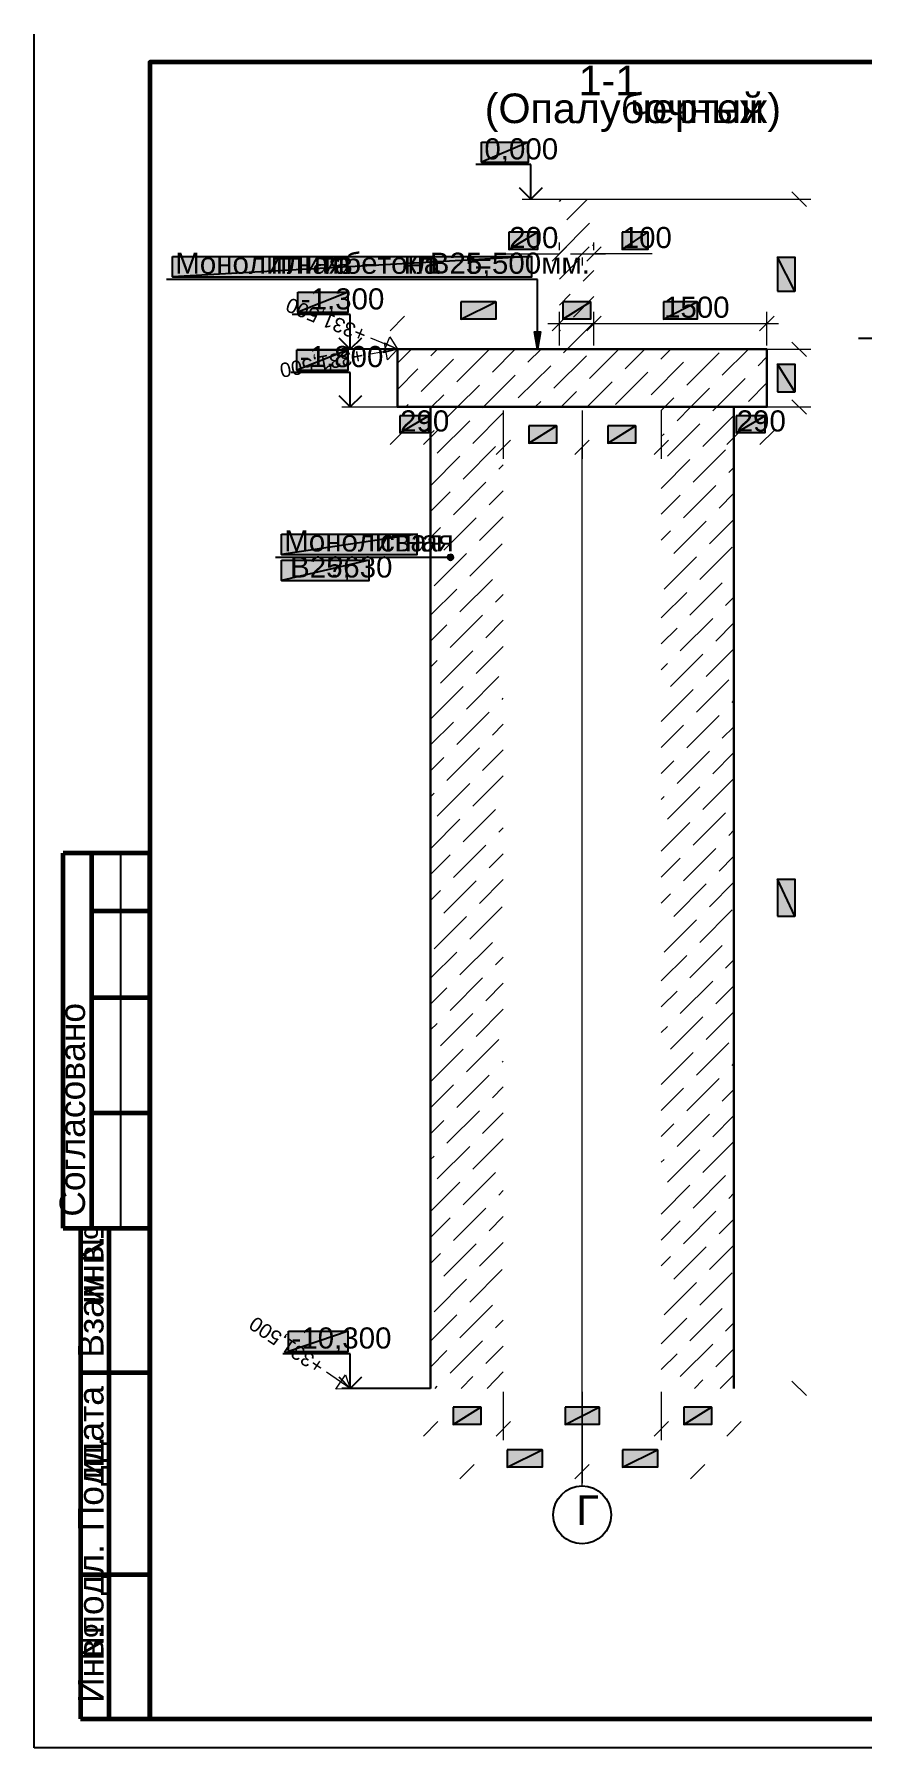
# Model space of a CAD drawing. Extents: x 8 to 21351, y 0 to 420.
# Drawn here: x 9311 to 9454.5, y 0.1 to 297 of the extents above; entities that cross this region are included whole.
import ezdxf

# ---------------------------------------------------------------- set-up
doc = ezdxf.new("R2010")
doc.units = 0
doc.linetypes.add('TEYPDFCAD_CENTER', pattern=[20, 12, -3, 2, -3])
for name, color, linetype in [('PDF_ОСИ', 7, 'Continuous'), ('PDF_ОТМЕТКИ', 7, 'Continuous'), ('TEY_REVIEW_AXIS', 7, 'Continuous'), ('TEY_REVIEW_LEADER', 7, 'Continuous')]:
    doc.layers.add(name, color=color, linetype=linetype)
doc.styles.add('TEYPDFCAD_TEXT', font='arial.ttf')

# ---------------------------------------------------------------- blocks, each defined once
blk = doc.blocks.new('TEY_AXIS')
at = {"layer": 'PDF_ОСИ', "linetype": 'TEYPDFCAD_CENTER', "lineweight": 9}
blk.add_line((0, 0), (1, 0), dxfattribs=at)
blk = doc.blocks.new('TEY_LEVEL')
at = {"layer": 'PDF_ОТМЕТКИ', "lineweight": 9}
blk.add_line((0, 0), (5, 0), dxfattribs=at)
blk.add_lwpolyline([(0, 0), (2, 1.5), (2, -1.5)], close=True, dxfattribs=at)
at = {"layer": 'PDF_ОТМЕТКИ', "style": 'TEYPDFCAD_TEXT'}
blk.add_text('+331,500', height=2.5, dxfattribs=at).set_placement((6, -1.25))

msp = doc.modelspace()

# ---------------------------------------------------------------- hatches: boundary and pattern name
at = {"true_color": 0xffffff}
h = msp.add_hatch(color=0, dxfattribs=at)
h.paths.add_polyline_path([(9388.44, 278.3), (9396.59, 278.3), (9388.44, 274.81)])
h.paths.add_polyline_path([(9396.59, 278.3), (9388.44, 274.81), (9396.59, 274.81)])
h = msp.add_hatch(color=0, dxfattribs=at)
h.paths.add_polyline_path([(9393.18, 262.68), (9393.18, 259.67), (9398.14, 262.68)])
h.paths.add_polyline_path([(9393.18, 259.67), (9398.14, 262.68), (9398.14, 259.67)])
h = msp.add_hatch(color=0, dxfattribs=at)
h.paths.add_polyline_path([(9412.85, 262.68), (9412.85, 259.67), (9417.27, 262.68)])
h.paths.add_polyline_path([(9412.85, 259.67), (9417.27, 262.68), (9417.27, 259.67)])
h = msp.add_hatch(color=0, dxfattribs=at)
h.paths.add_polyline_path([(9334.91, 258.49), (9397.16, 258.49), (9334.91, 254.97)])
h.paths.add_polyline_path([(9397.16, 258.49), (9334.91, 254.97), (9397.16, 254.97)])
h = msp.add_hatch(color=0, dxfattribs=at)
h.paths.add_polyline_path([(9439.75, 252.48), (9442.76, 252.48), (9439.75, 258.34)])
h.paths.add_polyline_path([(9442.76, 252.48), (9439.75, 258.34), (9442.76, 258.34)])
h = msp.add_hatch(color=0, dxfattribs=at)
h.paths.add_polyline_path([(9356.63, 252.31), (9365.33, 252.31), (9356.63, 248.81)])
h.paths.add_polyline_path([(9365.33, 252.31), (9356.63, 248.81), (9365.33, 248.81)])
h = msp.add_hatch(color=0, dxfattribs=at)
h.paths.add_polyline_path([(9384.89, 250.61), (9384.89, 247.63), (9390.94, 250.61)])
h.paths.add_polyline_path([(9384.89, 247.63), (9390.94, 250.61), (9390.94, 247.63)])
h = msp.add_hatch(color=0, dxfattribs=at)
h.paths.add_polyline_path([(9402.54, 250.61), (9402.54, 247.63), (9407.34, 250.61)])
h.paths.add_polyline_path([(9402.54, 247.63), (9407.34, 250.61), (9407.34, 247.63)])
h = msp.add_hatch(color=0, dxfattribs=at)
h.paths.add_polyline_path([(9419.98, 250.61), (9419.98, 247.63), (9425.84, 250.61)])
h.paths.add_polyline_path([(9419.98, 247.63), (9425.84, 250.61), (9425.84, 247.63)])
for points in [[(9398.16, 242.4), (9397.65, 245.41), (9398.67, 245.41)], [(9383.55, 206.16), (9383.6, 206.35), (9383.09, 206.35)]]:
    msp.add_hatch(color=7).paths.add_polyline_path(points)
h = msp.add_hatch(color=0, dxfattribs=at)
h.paths.add_polyline_path([(9356.46, 242.29), (9365.33, 242.29), (9356.46, 238.8)])
h.paths.add_polyline_path([(9365.33, 242.29), (9356.46, 238.8), (9365.33, 238.8)])
h = msp.add_hatch(color=0, dxfattribs=at)
h.paths.add_polyline_path([(9439.75, 235.01), (9442.76, 235.01), (9439.75, 239.8)])
h.paths.add_polyline_path([(9442.76, 235.01), (9439.75, 239.8), (9442.76, 239.8)])
h = msp.add_hatch(color=0, dxfattribs=at)
h.paths.add_polyline_path([(9374.28, 230.89), (9374.28, 227.9), (9379.26, 230.89)])
h.paths.add_polyline_path([(9374.28, 227.9), (9379.26, 230.89), (9379.26, 227.9)])
h = msp.add_hatch(color=0, dxfattribs=at)
h.paths.add_polyline_path([(9396.68, 229.15), (9396.68, 226.14), (9401.46, 229.15)])
h.paths.add_polyline_path([(9396.68, 226.14), (9401.46, 229.15), (9401.46, 226.14)])
h = msp.add_hatch(color=0, dxfattribs=at)
h.paths.add_polyline_path([(9410.35, 229.15), (9410.35, 226.14), (9415.13, 229.15)])
h.paths.add_polyline_path([(9410.35, 226.14), (9415.13, 229.15), (9415.13, 226.14)])
h = msp.add_hatch(color=0, dxfattribs=at)
h.paths.add_polyline_path([(9432.6, 230.89), (9432.6, 227.9), (9437.55, 230.89)])
h.paths.add_polyline_path([(9432.6, 227.9), (9437.55, 230.89), (9437.55, 227.9)])
h = msp.add_hatch(color=0, dxfattribs=at)
h.paths.add_polyline_path([(9353.79, 210.35), (9377.31, 210.35), (9353.79, 206.86)])
h.paths.add_polyline_path([(9377.31, 210.35), (9353.79, 206.86), (9377.31, 206.86)])
h = msp.add_hatch(color=0, dxfattribs=at)
h.paths.add_polyline_path([(9353.79, 205.87), (9368.97, 205.87), (9353.79, 202.35)])
h.paths.add_polyline_path([(9368.97, 205.87), (9353.79, 202.35), (9368.97, 202.35)])
h = msp.add_hatch(color=7)
h.paths.add_polyline_path([(9382.73, 206.71), (9382.62, 206.54), (9383.09, 206.35)])
h.paths.add_polyline_path([(9382.62, 206.54), (9383.09, 206.35), (9382.58, 206.35)])
h.paths.add_polyline_path([(9383.09, 206.35), (9382.58, 206.35), (9382.62, 206.16)])
h = msp.add_hatch(color=7)
h.paths.add_polyline_path([(9382.62, 206.16), (9382.73, 206.02), (9383.09, 206.35)])
h.paths.add_polyline_path([(9382.73, 206.02), (9383.09, 206.35), (9382.9, 205.91)])
h.paths.add_polyline_path([(9383.09, 206.35), (9382.9, 205.91), (9383.09, 205.87)])
h = msp.add_hatch(color=7)
h.paths.add_polyline_path([(9383.28, 206.82), (9383.09, 206.86), (9383.09, 206.35)])
h.paths.add_polyline_path([(9383.09, 206.86), (9383.09, 206.35), (9382.9, 206.82)])
h.paths.add_polyline_path([(9383.09, 206.35), (9382.9, 206.82), (9382.73, 206.71)])
h = msp.add_hatch(color=7)
h.paths.add_polyline_path([(9383.6, 206.35), (9383.55, 206.54), (9383.09, 206.35)])
h.paths.add_polyline_path([(9383.55, 206.54), (9383.09, 206.35), (9383.45, 206.71)])
h.paths.add_polyline_path([(9383.09, 206.35), (9383.45, 206.71), (9383.28, 206.82)])
h = msp.add_hatch(color=7)
h.paths.add_polyline_path([(9383.09, 205.87), (9383.28, 205.91), (9383.09, 206.35)])
h.paths.add_polyline_path([(9383.28, 205.91), (9383.09, 206.35), (9383.45, 206.02)])
h.paths.add_polyline_path([(9383.09, 206.35), (9383.45, 206.02), (9383.55, 206.16)])
h = msp.add_hatch(color=0, dxfattribs=at)
h.paths.add_polyline_path([(9439.75, 144.21), (9442.76, 144.21), (9439.75, 150.6)])
h.paths.add_polyline_path([(9442.76, 144.21), (9439.75, 150.6), (9442.76, 150.6)])
h = msp.add_hatch(color=0, dxfattribs=at)
h.paths.add_polyline_path([(9355.02, 72.31), (9365.33, 72.31), (9355.02, 68.81)])
h.paths.add_polyline_path([(9365.33, 72.31), (9355.02, 68.81), (9365.33, 68.81)])
h = msp.add_hatch(color=0, dxfattribs=at)
h.paths.add_polyline_path([(9383.53, 59.16), (9383.53, 56.16), (9388.34, 59.16)])
h.paths.add_polyline_path([(9383.53, 56.16), (9388.34, 59.16), (9388.34, 56.16)])
h = msp.add_hatch(color=0, dxfattribs=at)
h.paths.add_polyline_path([(9402.98, 59.16), (9402.98, 56.16), (9408.85, 59.16)])
h.paths.add_polyline_path([(9402.98, 56.16), (9408.85, 59.16), (9408.85, 56.16)])
h = msp.add_hatch(color=0, dxfattribs=at)
h.paths.add_polyline_path([(9423.49, 59.16), (9423.49, 56.16), (9428.3, 59.16)])
h.paths.add_polyline_path([(9423.49, 56.16), (9428.3, 59.16), (9428.3, 56.16)])
h = msp.add_hatch(color=0, dxfattribs=at)
h.paths.add_polyline_path([(9392.89, 51.73), (9392.89, 48.73), (9398.94, 51.73)])
h.paths.add_polyline_path([(9392.89, 48.73), (9398.94, 51.73), (9398.94, 48.73)])
h = msp.add_hatch(color=0, dxfattribs=at)
h.paths.add_polyline_path([(9412.87, 51.73), (9412.87, 48.73), (9418.92, 51.73)])
h.paths.add_polyline_path([(9412.87, 48.73), (9418.92, 51.73), (9418.92, 48.73)])

# ---------------------------------------------------------------- linework, layer by layer
at = {"color": 7, "lineweight": 25}
for p, q in [((9396.99, 274.4), (9387.45, 274.4)), ((9396.99, 268.39), (9396.99, 274.4)), ((9395, 270.4), (9396.99, 268.39)), ((9396.99, 268.39), (9399, 270.4)), ((9363.72, 244.41), (9365.73, 242.4)), ((9365.73, 242.4), (9367.72, 244.41)), ((9373.88, 242.4), (9364.23, 242.4)), ((9363.72, 234.4), (9365.73, 232.41)), ((9365.73, 232.41), (9367.72, 234.4)), ((9363.72, 64.41), (9365.73, 62.4)), ((9365.73, 62.4), (9367.72, 64.41))]:
    msp.add_line(p, q, dxfattribs=at)
at = {"color": 0, "lineweight": 0, "true_color": 0xffffff}
for p, q in [((9388.44, 274.81), (9396.59, 274.81)), ((9356.63, 248.81), (9365.33, 248.81)), ((9356.46, 238.8), (9365.33, 238.8)), ((9353.79, 202.35), (9368.97, 202.35)), ((9355.02, 68.81), (9365.33, 68.81))]:
    msp.add_line(p, q, dxfattribs=at)
at = {"color": 7, "lineweight": 5}
for p, q in [((9401.95, 268.01), (9402.33, 268.39)), ((9403.26, 264.82), (9406.84, 268.39)), ((9444.75, 267.14), (9442.25, 269.66)), ((9401.95, 259.02), (9407.17, 264.27)), ((9392.42, 258.91), (9401.95, 258.91)), ((9403.2, 260.16), (9400.7, 257.66)), ((9401.95, 259.55), (9401.95, 260.92)), ((9403.89, 258.91), (9409.95, 258.91)), ((9404.63, 257.66), (9407.13, 260.16)), ((9407.13, 260.16), (9404.63, 257.66)), ((9405.88, 258.3), (9405.88, 256.92)), ((9406.69, 257.66), (9409.19, 260.16)), ((9407.75, 260.33), (9407.94, 260.54)), ((9407.94, 259.55), (9407.94, 260.92)), ((9401.95, 254.53), (9405.5, 258.09)), ((9401.95, 250.04), (9403.81, 251.93)), ((9404.38, 247.99), (9407.94, 251.54)), ((9375.13, 248.12), (9372.63, 245.62)), ((9400.7, 245.62), (9403.2, 248.12)), ((9403.2, 248.12), (9400.7, 245.62)), ((9401.95, 243.04), (9401.95, 248.88)), ((9401.95, 243.04), (9401.95, 248.88)), ((9403.28, 242.4), (9407.94, 247.06)), ((9406.69, 245.62), (9409.19, 248.12)), ((9409.19, 248.12), (9406.69, 245.62)), ((9407.94, 243.04), (9407.94, 248.88)), ((9407.94, 243.04), (9407.94, 248.88)), ((9436.64, 245.62), (9439.14, 248.12)), ((9437.89, 243.04), (9437.89, 248.88)), ((9401.95, 245.55), (9402.12, 245.75)), ((9444.75, 241.15), (9442.25, 243.65)), ((9442.25, 243.65), (9444.75, 241.15)), ((9373.88, 239.97), (9376.34, 242.4)), ((9377.99, 235.08), (9383.6, 240.69)), ((9379.68, 241.26), (9380.82, 242.4)), ((9384.17, 236.77), (9389.78, 242.38)), ((9390.35, 238.44), (9394.31, 242.4)), ((9396.51, 240.14), (9398.79, 242.4)), ((9400.99, 235.65), (9406.62, 241.26)), ((9402.69, 241.81), (9403.28, 242.4)), ((9407.17, 237.32), (9412.25, 242.4)), ((9413.36, 239.01), (9416.74, 242.4)), ((9419.54, 240.69), (9421.25, 242.4)), ((9424.02, 236.2), (9429.63, 241.81)), ((9425.7, 242.38), (9425.74, 242.4)), ((9430.18, 237.89), (9434.71, 242.4)), ((9436.36, 239.56), (9437.89, 241.09)), ((9373.88, 235.46), (9377.44, 239.01)), ((9388.78, 232.41), (9394.26, 237.89)), ((9394.83, 233.96), (9400.44, 239.56)), ((9411.66, 232.83), (9417.29, 238.44)), ((9417.84, 234.53), (9423.45, 240.14)), ((9384.29, 232.41), (9388.1, 236.2)), ((9402.26, 232.41), (9404.93, 235.08)), ((9406.75, 232.41), (9411.11, 236.77)), ((9424.7, 232.41), (9427.94, 235.65)), ((9429.21, 232.41), (9434.12, 237.32)), ((9434.69, 233.38), (9437.89, 236.6)), ((9375.32, 232.41), (9375.74, 232.83)), ((9379.64, 231.78), (9379.64, 225.15)), ((9382.47, 230.59), (9384.29, 232.41)), ((9388.65, 232.26), (9388.78, 232.41)), ((9392.23, 231.78), (9392.23, 223.41)), ((9397.78, 232.41), (9398.75, 233.38)), ((9405.88, 231.78), (9405.88, 223.41)), ((9405.88, 231.78), (9405.88, 223.41)), ((9419.6, 231.78), (9420.21, 232.41)), ((9419.6, 231.78), (9419.6, 223.41)), ((9420.21, 232.41), (9421.78, 233.96)), ((9422.33, 230.02), (9424.7, 232.41)), ((9428.51, 231.71), (9429.21, 232.41)), ((9432.19, 231.78), (9432.19, 225.15)), ((9444.75, 231.16), (9442.25, 233.66)), ((9442.25, 233.66), (9444.75, 231.16)), ((9380.8, 224.41), (9386.41, 230.02)), ((9386.96, 226.1), (9392.23, 231.37)), ((9420.66, 223.86), (9426.27, 229.47)), ((9426.82, 225.53), (9432.19, 230.91)), ((9375.13, 228.39), (9372.63, 225.89)), ((9378.39, 225.89), (9380.89, 228.39)), ((9379.64, 227.75), (9380.23, 228.35)), ((9393.48, 226.65), (9390.98, 224.16)), ((9404.63, 224.16), (9407.13, 226.65)), ((9407.13, 226.65), (9404.63, 224.16)), ((9418.35, 224.16), (9420.85, 226.65)), ((9419.6, 227.29), (9420.09, 227.77)), ((9433.44, 228.39), (9430.95, 225.89)), ((9436.7, 225.89), (9439.2, 228.39)), ((9379.64, 218.76), (9384.72, 223.86)), ((9385.29, 219.92), (9390.9, 225.53)), ((9419.6, 218.31), (9424.57, 223.29)), ((9425.15, 219.37), (9430.75, 224.98)), ((9391.47, 221.62), (9392.23, 222.38)), ((9431.3, 221.04), (9432.19, 221.93)), ((9379.64, 214.27), (9383.04, 217.68)), ((9383.6, 213.74), (9389.23, 219.37)), ((9389.78, 215.43), (9392.23, 217.89)), ((9419.6, 213.83), (9422.9, 217.13)), ((9423.45, 213.19), (9429.06, 218.8)), ((9429.63, 214.86), (9432.19, 217.45)), ((9379.64, 209.78), (9381.35, 211.5)), ((9381.92, 207.58), (9387.53, 213.19)), ((9388.1, 209.25), (9392.23, 213.4)), ((9419.6, 209.32), (9421.21, 210.95)), ((9421.78, 207.01), (9427.39, 212.62)), ((9427.94, 208.7), (9432.19, 212.94)), ((9386.41, 203.09), (9392.02, 208.7)), ((9426.27, 202.52), (9431.88, 208.13)), ((9379.64, 205.3), (9379.68, 205.34)), ((9380.23, 201.4), (9385.84, 207.01)), ((9420.09, 200.85), (9425.7, 206.46)), ((9384.72, 196.91), (9390.35, 202.52)), ((9424.57, 196.34), (9430.18, 201.97)), ((9379.64, 196.32), (9384.17, 200.85)), ((9390.9, 198.59), (9392.23, 199.94)), ((9419.6, 195.86), (9424.02, 200.28)), ((9430.75, 198.04), (9432.19, 199.47)), ((9383.04, 190.73), (9388.65, 196.34)), ((9379.64, 191.83), (9382.47, 194.67)), ((9389.23, 192.43), (9392.23, 195.45)), ((9419.6, 191.37), (9422.33, 194.1)), ((9422.9, 190.18), (9428.51, 195.79)), ((9429.06, 191.85), (9432.19, 194.99)), ((9381.35, 184.57), (9386.96, 190.18)), ((9387.53, 186.25), (9392.23, 190.94)), ((9427.39, 185.7), (9432.19, 190.5)), ((9379.64, 187.32), (9380.8, 188.49)), ((9419.6, 186.88), (9420.66, 187.94)), ((9421.21, 184), (9426.82, 189.61)), ((9385.84, 180.06), (9391.47, 185.7)), ((9425.7, 179.51), (9431.3, 185.12)), ((9379.68, 178.39), (9385.29, 184)), ((9392.02, 181.76), (9392.23, 181.97)), ((9419.6, 177.91), (9425.15, 183.45)), ((9431.88, 181.19), (9432.19, 181.53)), ((9384.17, 173.91), (9389.78, 179.51)), ((9424.02, 173.33), (9429.63, 178.94)), ((9379.64, 173.86), (9383.6, 177.82)), ((9390.35, 175.58), (9392.23, 177.48)), ((9419.6, 173.4), (9423.45, 177.27)), ((9430.18, 175.03), (9432.19, 177.02)), ((9382.47, 167.72), (9388.1, 173.33)), ((9388.65, 169.42), (9392.23, 173)), ((9422.33, 167.17), (9427.94, 172.78)), ((9428.51, 168.85), (9432.19, 172.53)), ((9379.64, 169.38), (9381.92, 171.66)), ((9419.6, 168.91), (9421.78, 171.09)), ((9380.8, 161.54), (9386.41, 167.17)), ((9386.96, 163.24), (9392.23, 168.51)), ((9420.66, 160.99), (9426.27, 166.6)), ((9426.82, 162.67), (9432.19, 168.04)), ((9379.64, 164.89), (9380.23, 165.48)), ((9419.6, 164.42), (9420.09, 164.91)), ((9379.64, 155.89), (9384.72, 160.99)), ((9385.29, 157.06), (9390.9, 162.67)), ((9419.6, 155.45), (9424.57, 160.42)), ((9425.15, 156.51), (9430.75, 162.12)), ((9391.47, 158.75), (9392.23, 159.51)), ((9431.3, 158.18), (9432.19, 159.07)), ((9379.64, 151.41), (9383.04, 154.81)), ((9383.6, 150.9), (9389.23, 156.51)), ((9389.78, 152.57), (9392.23, 155.02)), ((9423.45, 150.33), (9429.06, 155.93)), ((9429.63, 152.02), (9432.19, 154.58)), ((9419.6, 150.96), (9422.9, 154.26)), ((9379.64, 146.92), (9381.35, 148.65)), ((9381.92, 144.72), (9387.53, 150.33)), ((9388.1, 146.39), (9392.23, 150.54)), ((9421.78, 144.15), (9427.39, 149.78)), ((9427.94, 145.84), (9432.19, 150.09)), ((9386.41, 140.23), (9392.02, 145.84)), ((9419.6, 146.47), (9421.21, 148.08)), ((9380.23, 138.54), (9385.84, 144.15)), ((9420.09, 137.99), (9425.7, 143.59)), ((9426.27, 139.66), (9431.88, 145.27)), ((9379.64, 142.43), (9379.68, 142.47)), ((9384.72, 134.05), (9390.35, 139.66)), ((9379.64, 133.46), (9384.17, 137.99)), ((9390.9, 135.74), (9392.23, 137.08)), ((9419.6, 132.99), (9424.02, 137.41)), ((9424.57, 133.5), (9430.18, 139.11)), ((9430.75, 135.17), (9432.19, 136.61)), ((9379.64, 128.97), (9382.47, 131.8)), ((9383.04, 127.87), (9388.65, 133.5)), ((9389.23, 129.56), (9392.23, 132.59)), ((9419.6, 128.5), (9422.33, 131.23)), ((9422.9, 127.32), (9428.51, 132.93)), ((9429.06, 128.99), (9432.19, 132.12)), ((9387.53, 123.38), (9392.23, 128.1)), ((9427.39, 122.83), (9432.19, 127.64)), ((9379.64, 124.48), (9380.8, 125.62)), ((9381.35, 121.71), (9386.96, 127.32)), ((9419.6, 124.02), (9420.66, 125.07)), ((9421.21, 121.14), (9426.82, 126.75)), ((9385.84, 117.22), (9391.47, 122.83)), ((9425.7, 116.65), (9431.3, 122.26)), ((9379.68, 115.53), (9385.29, 121.14)), ((9392.02, 118.89), (9392.23, 119.1)), ((9419.6, 115.04), (9425.15, 120.59)), ((9384.17, 111.04), (9389.78, 116.65)), ((9424.02, 110.47), (9429.63, 116.1)), ((9431.88, 118.34), (9432.19, 118.66)), ((9379.64, 111), (9383.6, 114.98)), ((9390.35, 112.71), (9392.23, 114.62)), ((9419.6, 110.55), (9423.45, 114.41)), ((9430.18, 112.16), (9432.19, 114.17)), ((9382.47, 104.86), (9388.1, 110.47)), ((9388.65, 106.55), (9392.23, 110.13)), ((9422.33, 104.31), (9427.94, 109.92)), ((9379.64, 106.51), (9381.92, 108.8)), ((9419.6, 106.05), (9421.78, 108.23)), ((9428.51, 105.98), (9432.19, 109.66)), ((9380.8, 98.7), (9386.41, 104.31)), ((9386.96, 100.37), (9392.23, 105.64)), ((9426.82, 99.82), (9432.19, 105.18)), ((9379.64, 102.02), (9380.23, 102.62)), ((9419.6, 101.56), (9420.09, 102.07)), ((9420.66, 98.13), (9426.27, 103.74)), ((9379.64, 93.05), (9384.72, 98.13)), ((9385.29, 94.19), (9390.9, 99.82)), ((9425.15, 93.64), (9430.75, 99.25)), ((9391.47, 95.88), (9392.23, 96.67)), ((9419.6, 92.58), (9424.57, 97.58)), ((9431.3, 95.31), (9432.19, 96.2)), ((9383.6, 88.03), (9389.23, 93.64)), ((9389.78, 89.7), (9392.23, 92.16)), ((9423.45, 87.46), (9429.06, 93.07)), ((9379.64, 88.54), (9383.04, 91.95)), ((9419.6, 88.1), (9422.9, 91.4)), ((9429.63, 89.15), (9432.19, 91.72)), ((9381.92, 81.85), (9387.53, 87.46)), ((9388.1, 83.54), (9392.23, 87.67)), ((9421.78, 81.3), (9427.39, 86.91)), ((9427.94, 82.97), (9432.19, 87.23)), ((9379.64, 84.05), (9381.35, 85.79)), ((9419.6, 83.61), (9421.21, 85.22)), ((9380.23, 75.67), (9385.84, 81.3)), ((9386.41, 77.36), (9392.02, 82.97)), ((9420.09, 75.12), (9425.7, 80.73)), ((9426.27, 76.79), (9431.88, 82.42)), ((9379.64, 79.57), (9379.68, 79.61)), ((9379.64, 70.59), (9384.17, 75.12)), ((9384.72, 71.18), (9390.35, 76.79)), ((9390.9, 72.88), (9392.23, 74.21)), ((9419.6, 70.13), (9424.02, 74.55)), ((9424.57, 70.63), (9430.18, 76.24)), ((9430.75, 72.31), (9432.19, 73.74)), ((9379.64, 66.1), (9382.47, 68.94)), ((9383.04, 65.02), (9388.65, 70.63)), ((9389.23, 66.7), (9392.23, 69.72)), ((9419.6, 65.64), (9422.33, 68.39)), ((9422.9, 64.45), (9428.51, 70.06)), ((9429.06, 66.15), (9432.19, 69.26)), ((9380.42, 62.4), (9380.8, 62.76)), ((9384.93, 62.4), (9386.96, 64.45)), ((9389.42, 62.4), (9392.23, 65.24)), ((9425.34, 62.4), (9426.82, 63.9)), ((9429.82, 62.4), (9432.19, 64.77)), ((9442.25, 63.65), (9444.75, 61.15)), ((9392.23, 61.79), (9392.23, 53.4)), ((9419.6, 61.79), (9419.6, 53.4)), ((9380.89, 56.66), (9378.39, 54.14)), ((9390.98, 54.14), (9393.48, 56.66)), ((9393.48, 56.66), (9390.98, 54.14)), ((9418.35, 54.14), (9420.85, 56.66)), ((9420.85, 56.66), (9418.35, 54.14)), ((9430.95, 54.14), (9433.44, 56.66)), ((9387.19, 49.23), (9384.7, 46.71)), ((9404.63, 46.71), (9407.13, 49.23)), ((9407.13, 49.23), (9404.63, 46.71)), ((9424.64, 46.71), (9427.16, 49.23))]:
    msp.add_line(p, q, dxfattribs=at)
at = {"lineweight": 60}
for p, q in [((9320.96, 145.14), (9330.97, 145.14)), ((9320.96, 130.13), (9330.97, 130.13)), ((9320.96, 110.13), (9330.97, 110.13)), ((9318.97, 30.14), (9330.97, 30.14))]:
    msp.add_line(p, q, dxfattribs=at)
at = {"color": 0, "true_color": 0xffffff}
for points in [[(9388.44, 278.3), (9396.59, 278.3), (9388.44, 274.81)], [(9396.59, 278.3), (9388.44, 274.81), (9396.59, 274.81)], [(9393.18, 262.68), (9393.18, 259.67), (9398.14, 262.68)], [(9393.18, 259.67), (9398.14, 262.68), (9398.14, 259.67)], [(9412.85, 262.68), (9412.85, 259.67), (9417.27, 262.68)], [(9412.85, 259.67), (9417.27, 262.68), (9417.27, 259.67)], [(9334.91, 258.49), (9397.16, 258.49), (9334.91, 254.97)], [(9397.16, 258.49), (9334.91, 254.97), (9397.16, 254.97)], [(9439.75, 252.48), (9442.76, 252.48), (9439.75, 258.34)], [(9442.76, 252.48), (9439.75, 258.34), (9442.76, 258.34)], [(9356.63, 252.31), (9365.33, 252.31), (9356.63, 248.81)], [(9365.33, 252.31), (9356.63, 248.81), (9365.33, 248.81)], [(9384.89, 250.61), (9384.89, 247.63), (9390.94, 250.61)], [(9384.89, 247.63), (9390.94, 250.61), (9390.94, 247.63)], [(9402.54, 250.61), (9402.54, 247.63), (9407.34, 250.61)], [(9402.54, 247.63), (9407.34, 250.61), (9407.34, 247.63)], [(9419.98, 250.61), (9419.98, 247.63), (9425.84, 250.61)], [(9419.98, 247.63), (9425.84, 250.61), (9425.84, 247.63)], [(9356.46, 242.29), (9365.33, 242.29), (9356.46, 238.8)], [(9365.33, 242.29), (9356.46, 238.8), (9365.33, 238.8)], [(9439.75, 235.01), (9442.76, 235.01), (9439.75, 239.8)], [(9442.76, 235.01), (9439.75, 239.8), (9442.76, 239.8)], [(9374.28, 230.89), (9374.28, 227.9), (9379.26, 230.89)], [(9374.28, 227.9), (9379.26, 230.89), (9379.26, 227.9)], [(9396.68, 229.15), (9396.68, 226.14), (9401.46, 229.15)], [(9396.68, 226.14), (9401.46, 229.15), (9401.46, 226.14)], [(9410.35, 229.15), (9410.35, 226.14), (9415.13, 229.15)], [(9410.35, 226.14), (9415.13, 229.15), (9415.13, 226.14)], [(9432.6, 230.89), (9432.6, 227.9), (9437.55, 230.89)], [(9432.6, 227.9), (9437.55, 230.89), (9437.55, 227.9)], [(9353.79, 210.35), (9377.31, 210.35), (9353.79, 206.86)], [(9377.31, 210.35), (9353.79, 206.86), (9377.31, 206.86)], [(9353.79, 205.87), (9368.97, 205.87), (9353.79, 202.35)], [(9368.97, 205.87), (9353.79, 202.35), (9368.97, 202.35)], [(9439.75, 144.21), (9442.76, 144.21), (9439.75, 150.6)], [(9442.76, 144.21), (9439.75, 150.6), (9442.76, 150.6)], [(9355.02, 72.31), (9365.33, 72.31), (9355.02, 68.81)], [(9365.33, 72.31), (9355.02, 68.81), (9365.33, 68.81)], [(9383.53, 59.16), (9383.53, 56.16), (9388.34, 59.16)], [(9383.53, 56.16), (9388.34, 59.16), (9388.34, 56.16)], [(9402.98, 59.16), (9402.98, 56.16), (9408.85, 59.16)], [(9402.98, 56.16), (9408.85, 59.16), (9408.85, 56.16)], [(9423.49, 59.16), (9423.49, 56.16), (9428.3, 59.16)], [(9423.49, 56.16), (9428.3, 59.16), (9428.3, 56.16)], [(9392.89, 51.73), (9392.89, 48.73), (9398.94, 51.73)], [(9392.89, 48.73), (9398.94, 51.73), (9398.94, 48.73)], [(9412.87, 51.73), (9412.87, 48.73), (9418.92, 51.73)], [(9412.87, 48.73), (9418.92, 51.73), (9418.92, 48.73)]]:
    msp.add_lwpolyline(points, close=True, dxfattribs=at)
at = {"color": 7}
for points in [[(9398.16, 242.4), (9397.65, 245.41), (9398.67, 245.41)], [(9382.62, 206.54), (9383.09, 206.35), (9382.58, 206.35)], [(9383.09, 206.35), (9382.58, 206.35), (9382.62, 206.16)], [(9382.73, 206.71), (9382.62, 206.54), (9383.09, 206.35)], [(9382.62, 206.16), (9382.73, 206.02), (9383.09, 206.35)], [(9383.09, 206.35), (9382.9, 206.82), (9382.73, 206.71)], [(9382.73, 206.02), (9383.09, 206.35), (9382.9, 205.91)], [(9383.09, 206.86), (9383.09, 206.35), (9382.9, 206.82)], [(9383.09, 206.35), (9382.9, 205.91), (9383.09, 205.87)], [(9383.28, 206.82), (9383.09, 206.86), (9383.09, 206.35)], [(9383.09, 206.35), (9383.45, 206.71), (9383.28, 206.82)], [(9383.55, 206.54), (9383.09, 206.35), (9383.45, 206.71)], [(9383.6, 206.35), (9383.55, 206.54), (9383.09, 206.35)], [(9383.09, 205.87), (9383.28, 205.91), (9383.09, 206.35)], [(9383.28, 205.91), (9383.09, 206.35), (9383.45, 206.02)], [(9383.09, 206.35), (9383.45, 206.02), (9383.55, 206.16)], [(9383.55, 206.16), (9383.6, 206.35), (9383.09, 206.35)]]:
    msp.add_lwpolyline(points, close=True, dxfattribs=at)
at = {"color": 7, "lineweight": 25}
msp.add_circle((9405.89, 40.48), 5.01, dxfattribs=at)
at = {"layer": 'TEY_REVIEW_AXIS', "lineweight": 25}
for p, q in [((9310.97, 0.15), (9310.97, 296.97)), ((9325.96, 90.15), (9325.96, 155.13)), ((9730.83, 0.15), (9310.97, 0.15))]:
    msp.add_line(p, q, dxfattribs=at)
at = {"layer": 'TEY_REVIEW_AXIS', "color": 7, "lineweight": 25}
for p, q in [((9398.16, 254.49), (9333.9, 254.49)), ((9477.41, 244.26), (9453.76, 244.26)), ((9378.32, 206.35), (9352.78, 206.35))]:
    msp.add_line(p, q, dxfattribs=at)
at = {"layer": 'TEY_REVIEW_AXIS', "color": 0, "lineweight": 0, "true_color": 0xffffff}
for p, q in [((9334.91, 254.97), (9397.16, 254.97)), ((9353.79, 206.86), (9377.31, 206.86))]:
    msp.add_line(p, q, dxfattribs=at)
at = {"layer": 'TEY_REVIEW_AXIS', "color": 7, "lineweight": 5}
for p, q in [((9405.95, 246.87), (9439.9, 246.87)), ((9408.57, 242.4), (9445.51, 242.4))]:
    msp.add_line(p, q, dxfattribs=at)
at = {"layer": 'TEY_REVIEW_AXIS', "color": 7, "lineweight": 30}
for p, q in [((9379.64, 232.41), (9379.64, 62.4)), ((9432.19, 62.4), (9432.19, 232.41))]:
    msp.add_line(p, q, dxfattribs=at)
at = {"layer": 'TEY_REVIEW_AXIS', "lineweight": 60}
for p, q in [((9315.97, 90.15), (9315.97, 155.13)), ((9320.96, 90.15), (9320.96, 155.13)), ((9330.97, 5.14), (9330.97, 155.13)), ((9318.97, 90.15), (9318.97, 5.14)), ((9323.97, 5.14), (9323.97, 90.15))]:
    msp.add_line(p, q, dxfattribs=at)
msp.add_lwpolyline([(9330.97, 5.14), (9725.94, 5.14), (9725.94, 292.12), (9330.97, 292.12)], close=True, dxfattribs=at)
at = {"layer": 'TEY_REVIEW_LEADER', "color": 7, "lineweight": 5}
for p, q in [((9418.03, 258.91), (9407.94, 258.91)), ((9406.05, 254.17), (9407.94, 256.05)), ((9399.94, 246.87), (9409.95, 246.87)), ((9379.81, 232.41), (9381.92, 234.53)), ((9379.64, 232.24), (9379.81, 232.41)), ((9405.88, 61.79), (9405.88, 45.97)), ((9405.88, 61.79), (9405.88, 45.97))]:
    msp.add_line(p, q, dxfattribs=at)
at = {"layer": 'TEY_REVIEW_LEADER', "color": 7, "lineweight": 25}
for p, q in [((9398.16, 242.4), (9398.16, 254.49)), ((9365.73, 248.41), (9355.63, 248.41)), ((9365.73, 242.4), (9365.73, 248.41)), ((9365.73, 238.4), (9355.46, 238.4)), ((9365.73, 232.41), (9365.73, 238.4)), ((9383.09, 206.35), (9378.32, 206.35)), ((9365.73, 68.41), (9354.03, 68.41)), ((9365.73, 62.4), (9365.73, 68.41)), ((9379.64, 62.4), (9364.23, 62.4))]:
    msp.add_line(p, q, dxfattribs=at)
at = {"layer": 'TEY_REVIEW_LEADER', "lineweight": 60}
for p, q in [((9330.97, 155.13), (9315.97, 155.13)), ((9315.97, 90.15), (9330.97, 90.15)), ((9318.97, 65.13), (9330.97, 65.13)), ((9318.97, 5.14), (9330.97, 5.14))]:
    msp.add_line(p, q, dxfattribs=at)
at = {"layer": 'TEY_REVIEW_LEADER', "color": 7, "lineweight": 30}
msp.add_lwpolyline([(9373.88, 242.4), (9437.89, 242.4), (9437.89, 232.41), (9373.88, 232.41)], close=True, dxfattribs=at)

# ---------------------------------------------------------------- block references
at = {"layer": 'PDF_ОСИ', "xscale": 224.8958333333333, "rotation": 90}
msp.add_blockref('TEY_AXIS', (9405.88, 45.47), dxfattribs=at)
at = {"layer": 'PDF_ОСИ'}
for p, xscale in [((9395.49, 268.39), 50.01683333333331), ((9356.46, 242.4), 89.04816666666665), ((9364.23, 232.41), 81.27999999999997)]:
    msp.add_blockref('TEY_AXIS', p, dxfattribs=dict(at, xscale=xscale))
at = {"layer": 'PDF_ОТМЕТКИ'}
for p, rotation in [((9373.88, 242.4), 157.6016515277394), ((9373.88, 242.4), -169.6446782402389), ((9365.73, 62.4), 145.9276021559724)]:
    msp.add_blockref('TEY_LEVEL', p, dxfattribs=dict(at, rotation=rotation))

# ---------------------------------------------------------------- texts
at = {"color": 7, "style": 'TEYPDFCAD_TEXT'}
for s, height, p in [('1-1', 5.122, (9405.27, 286.41)), ('(Опалубочный', 5.1223, (9389.01, 281.58)), ('чертеж)', 5.122, (9414.25, 281.58)), ('0,000', 3.658, (9388.95, 275.29)), ('плита', 3.658, (9351.99, 255.48)), ('из', 3.658, (9360.9, 255.48)), ('бетона', 3.658, (9364.68, 255.48)), ('кл.', 3.658, (9375.02, 255.48)), ('В25,', 3.658, (9379.49, 255.48)), ('t=500мм.', 3.658, (9385.86, 255.48)), ('1500', 3.658, (9420.07, 247.86)), ('\ue712630', 3.658, (9361.66, 202.86))]:
    msp.add_text(s, height=height, dxfattribs=at).set_placement(p)
for s, height, p in [('инв.', 4.392, (9322.97, 77.08)), ('дата', 4.392, (9322.97, 49.59)), ('Подп.', 4.392, (9322.97, 37.66)), ('и', 4.39, (9322.97, 46.66)), ('подл.', 4.392, (9322.97, 19.81)), ('№', 4.39, (9322.97, 15.19))]:
    msp.add_text(s, height=height, rotation=90, dxfattribs=at).set_placement(p)
at = {"layer": 'TEY_REVIEW_LEADER', "color": 7, "style": 'TEYPDFCAD_TEXT'}
for s, height, p in [('200', 3.658, (9393.25, 259.93)), ('100', 3.658, (9412.91, 259.93)), ('Монолитная', 3.658, (9335.4, 255.48)), ('-1,300', 3.658, (9357.14, 249.3)), ('-1,800', 3.658, (9356.97, 239.31)), ('290', 3.658, (9374.35, 228.16)), ('290', 3.658, (9432.66, 228.16)), ('Монолитная', 3.658, (9354.28, 207.37)), ('свая', 3.658, (9370.87, 207.37)), ('В25,', 3.658, (9355.29, 202.86)), ('-10,300', 3.658, (9355.53, 69.3)), ('Г', 5.12, (9404.89, 38.73))]:
    msp.add_text(s, height=height, dxfattribs=at).set_placement(p)
for s, height, p in [('Согласовано', 4.3921, (9319.76, 92.14)), ('№', 4.39, (9322.97, 84.16)), ('Взам.', 4.392, (9322.97, 67.71)), ('Инв.', 4.392, (9322.97, 7.9))]:
    msp.add_text(s, height=height, rotation=90, dxfattribs=at).set_placement(p)

doc.saveas('drawing.dxf')
